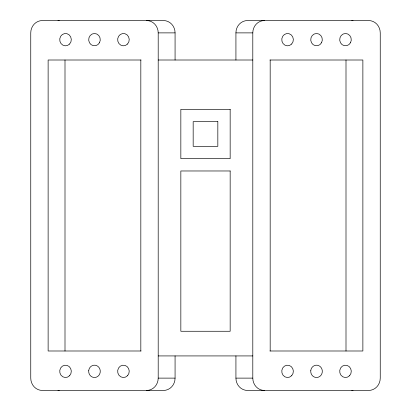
<?xml version="1.0" encoding="UTF-8"?>
<svg xmlns="http://www.w3.org/2000/svg" width="411" height="411" viewBox="0 0 411 411"><rect width="100%" height="100%" fill="white"/><g stroke="black" fill="none" stroke-linecap="round" stroke-linejoin="round"><path stroke-width="0.62" d="M146.614 20.55A12.33 11.585 -90 0 1 158.199 32.88L175.071 32.88L175.071 60.006M235.929 60.006L235.929 32.88L252.801 32.88A12.33 11.585 -90 0 1 264.386 20.55M141.071 60.006L48.128 60.006L48.128 350.994L141.071 350.994M158.199 60.006L252.801 60.006M269.929 60.006L362.872 60.006L362.872 350.994L269.929 350.994M158.199 355.926L252.801 355.926M146.614 390.45A12.33 11.585 -90 0 0 158.199 378.12L175.071 378.12L175.071 355.926M235.929 355.926L235.929 378.12L252.801 378.12A12.33 11.585 -90 0 0 264.386 390.45M346 60.006L346 350.994M270.176 60.006L270.176 350.994M252.801 32.88L252.801 378.12M158.199 32.88L158.199 378.12M140.824 60.006L140.824 350.994M65 60.006L65 350.994M59.205 390.45A12.33 11.585 -90 0 1 57.997 390.383M175.071 32.88A12.33 11.585 90 0 0 163.486 20.55L42.338 20.55A12.33 11.585 90 0 0 30.753 32.88L30.753 378.12A12.33 11.585 -90 0 0 42.338 390.45L163.486 390.45A12.33 11.585 -90 0 0 175.071 378.12M235.929 378.12A12.33 11.585 -90 0 0 247.514 390.45L368.662 390.45A12.33 11.585 -90 0 0 380.247 378.12L380.247 32.88A12.33 11.585 -90 0 0 368.662 20.55L247.514 20.55A12.33 11.585 -90 0 0 235.929 32.88M57.997 20.617A12.33 11.585 -90 0 1 59.205 20.55M353.003 390.383A12.33 11.585 -90 0 1 351.795 390.45M351.795 20.55A12.33 11.585 -90 0 1 353.003 20.617M88.75 370.398L88.719 372.012A6.165 5.795 -90 0 0 93.595 377.432L95.105 377.468A6.165 5.795 -90 0 0 100.202 372.279L100.233 370.665A6.165 5.795 -90 0 0 95.357 365.245L93.847 365.209A6.165 5.795 -90 0 0 88.75 370.398M310.798 370.398L310.767 372.012A6.165 5.795 -90 0 0 315.643 377.432L317.153 377.468A6.165 5.795 -90 0 0 322.25 372.279L322.281 370.665A6.165 5.795 -90 0 0 317.405 365.245L315.895 365.209A6.165 5.795 -90 0 0 310.798 370.398M230.16 109.326L180.84 109.326L180.84 158.646L230.16 158.646L230.16 109.326M217.83 121.656L193.17 121.656L193.17 146.316L217.83 146.316L217.83 121.656M230.16 170.976L180.84 170.976L180.84 331.266L230.16 331.266L230.16 170.976M350.506 42.744A6.165 5.795 -90 0 0 345.492 33.497A6.165 5.795 -90 0 0 340.472 42.744A6.165 5.795 -90 0 0 350.506 42.744M291.656 375.7A6.165 5.795 -90 0 0 289.056 365.384A6.165 5.795 -90 0 0 281.961 372.936A6.165 5.795 -90 0 0 291.656 375.7M69.608 375.7A6.165 5.795 -90 0 0 67.008 365.384A6.165 5.795 -90 0 0 59.914 372.936A6.165 5.795 -90 0 0 69.608 375.7M127.538 375.7A6.165 5.795 -90 0 0 124.944 365.384A6.165 5.795 -90 0 0 117.844 372.936A6.165 5.795 -90 0 0 127.538 375.7M321.541 42.744A6.165 5.795 -90 0 0 316.521 33.497A6.165 5.795 -90 0 0 311.507 42.744A6.165 5.795 -90 0 0 321.541 42.744M291.656 44.023A6.165 5.795 -90 0 0 289.056 33.707A6.165 5.795 -90 0 0 281.961 41.259A6.165 5.795 -90 0 0 291.656 44.023M349.586 375.7A6.165 5.795 -90 0 0 346.987 365.384A6.165 5.795 -90 0 0 339.892 372.936A6.165 5.795 -90 0 0 349.586 375.7M69.608 44.023A6.165 5.795 -90 0 0 67.008 33.707A6.165 5.795 -90 0 0 59.914 41.259A6.165 5.795 -90 0 0 69.608 44.023M99.493 42.744A6.165 5.795 -90 0 0 94.479 33.497A6.165 5.795 -90 0 0 89.459 42.744A6.165 5.795 -90 0 0 99.493 42.744M127.538 44.023A6.165 5.795 -90 0 0 124.944 33.707A6.165 5.795 -90 0 0 117.844 41.259A6.165 5.795 -90 0 0 127.538 44.023"/></g></svg>
